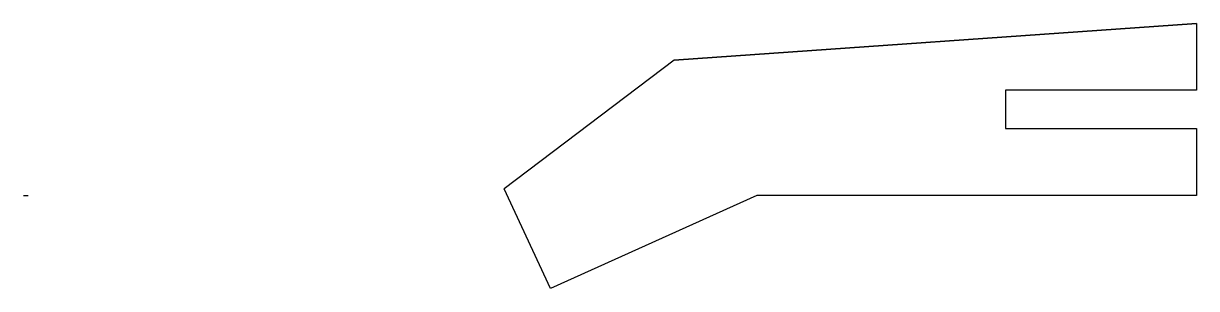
# Model space of a CAD drawing. Header units: millimetres. Extents: x 1.1 to 62.5, y 11.1 to 24.9.
import ezdxf

# ---------------------------------------------------------------- set-up
doc = ezdxf.new("R2010")
doc.units = ezdxf.units.MM
doc.layers.add('Corte exterior', color=1, linetype='Continuous', true_color=0xff0000)
doc.layers.add('grabado linea medio', color=3, linetype='Continuous', true_color=0x00ff00)

msp = doc.modelspace()

# ---------------------------------------------------------------- linework, layer by layer
at = {"layer": 'Corte exterior'}
for p, q in [((62.548, 24.932), (62.548, 21.432)), ((52.548, 21.432), (52.548, 19.432)), ((62.548, 21.432), (52.548, 21.432)), ((52.548, 19.432), (62.548, 19.432)), ((62.548, 19.432), (62.548, 15.932)), ((28.723, 11.055), (26.295, 16.283)), ((1.122, 15.932), (1.372, 15.932)), ((39.529, 15.932), (28.723, 11.055)), ((51.539, 15.932), (39.529, 15.932))]:
    msp.add_line(p, q, dxfattribs=at)
msp.add_lwpolyline([(62.548, 24.932), (35.197, 23.007)], close=True, dxfattribs=at)
at = {"layer": 'Corte exterior', "flags": 128}
msp.add_lwpolyline([(62.548, 15.932), (51.539, 15.932)], dxfattribs=at)
at = {"layer": 'grabado linea medio'}
msp.add_line((35.197, 23.007), (26.295, 16.283), dxfattribs=at)

doc.saveas('drawing.dxf')
